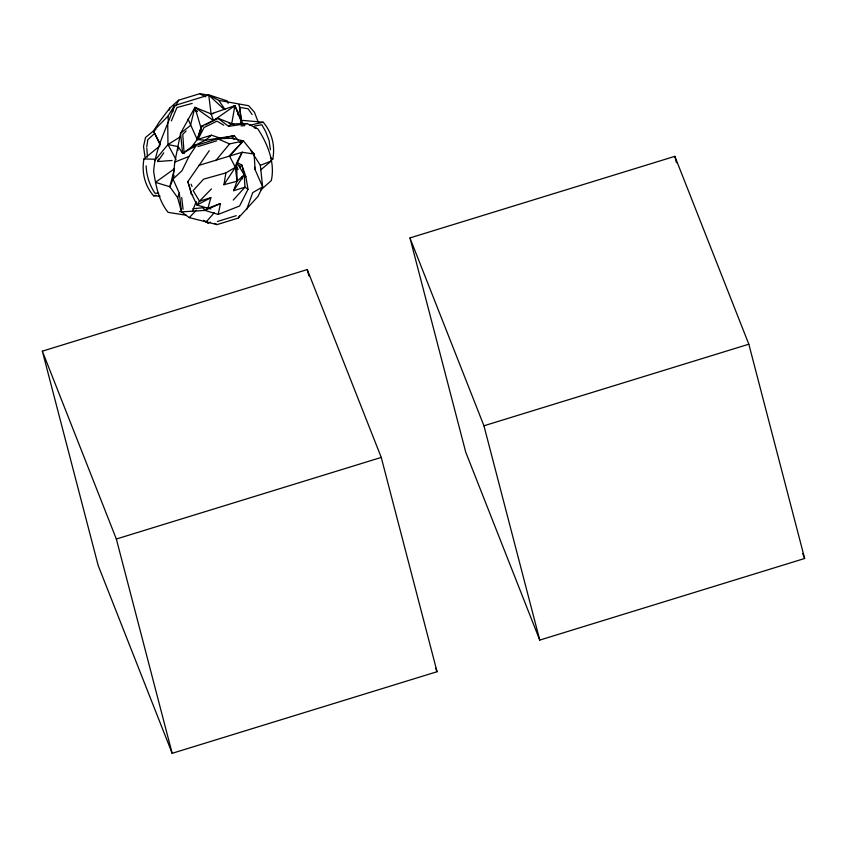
<?xml version="1.0" encoding="UTF-8"?>
<svg xmlns="http://www.w3.org/2000/svg" width="847" height="847" viewBox="0 0 847 847"><rect width="100%" height="100%" fill="white"/><g stroke="black" fill="none" stroke-linecap="round" stroke-linejoin="round"><path stroke-width="1.27" d="M258.229 122.095L254.449 112.259L248.637 105.706L218.78 100.38L208.733 95.044L174.366 105.631C167.261 127.421 155.128 148.204 153.646 171.412C155.869 185.832 158.696 200.686 168.077 212.353L186.372 215.254M213.645 113.466L211.115 113.89L194.937 107.378L180.57 133.297L174.81 162.084L172.989 179.056L169.866 186.785L177.648 197.679L181.533 211.866L189.273 217.626L217.033 224.603L238.251 218.071L257.933 196.483L262.644 186.88L260.336 165.345L253.74 154.937M177.838 150.501L178.272 146.637L167.96 144.562L154.63 160.739M146.743 147.029L147.823 139.649L154.567 133.519M252.417 152.852L251.093 150.766L254.1 154.069L243.46 140.941L232.004 138.241L217.605 138.77L196.377 145.313L188.997 156.409L181.946 170.798L172.989 179.056L179.289 193.095L181.533 211.866L204.91 210.416L218.198 214.429L239.585 206.001L247.991 189.326L245.863 176.652L241.787 165.006L236.715 162.37L244.222 174.853L237.012 181.237L223.957 184.72L225.874 172.904L235.371 167.304L242.189 152.238L254.1 154.069L255.127 169.728L262.644 186.88L252.713 192.65L246.646 209.527M173.497 177.902L174.006 175.424M218.198 214.429L220.474 203.534L207.917 208.267L204.91 210.416L202.094 206.308M172.841 111.815L174.366 105.631L168.087 115.997L153.445 130.957L145.525 137.468L143.524 146.425L144.975 156.981M234.016 124.498L217.912 118.284L213.508 120.581L194.937 107.378L190.459 125.494L180.57 133.297L182.603 153.455L196.377 145.313M236.387 163.598L235.371 167.304L223.957 184.72M210.871 197.7L196.928 205.048L199.5 201.194L210.871 197.7L207.917 208.267L196.928 205.048L191.401 193.423L187.854 181.618L209.22 150.734M172.121 160.475L157.722 161.533L158.505 159.035M260.865 189.95L271.305 180.559C275.296 162.645 267.62 143.789 257.859 128.945L247.197 123.598L228.626 126.341L217.912 118.284L201.533 126.203L197.256 139.564L191.676 146.859L182.603 153.455L178.272 146.637M199.236 135.425L201.353 129.379M177.648 197.679L179.289 193.095M247.991 189.326L244.984 187.187L233.613 190.691L237.012 181.237L236.737 163.63M168.902 110.481L169.813 108.067L178.632 100.19L199.765 93.689L210.691 95.478L227.292 100.962L228.171 103.345M192.47 211.199L196.229 201.533M171.39 120.877L176.959 107.527L192.195 103.408M175.7 106.002L178.632 100.19M198.134 139.109L204.032 127.548L217.001 121.132L223.788 125.24M238.251 218.071L239.479 215.773M237.329 161.248L242.189 152.238L199.151 165.292M201.533 126.203L197.256 139.564L205.546 140.2L234.28 135.742L238.399 140.581M193.063 147.516L194.979 144.403M233.613 190.691L244.222 174.853L244.984 187.187L233.274 200.072M157.722 161.533L163.767 152.862M169.813 108.067L159.331 121.894L153.678 130.904L155.859 129.57M215.741 160.644L229.548 143.916L243.46 140.941L229.389 155.795L235.371 167.304L237.012 181.237M206.086 222.02L214.386 212.618M230.183 155.361L242.009 142.338L239.479 142.529M234.28 135.742L232.004 138.241L234.068 139.183M189.273 217.626L196.324 210.215M211.432 188.87L199.5 201.194L193.148 190.575L203.619 179.151L225.874 172.904M186.149 130.999L182.751 134.334L184.127 153.603M220.114 138.103L211.432 135.202L205.546 140.2L191.676 146.859M260.685 169.961L271.273 161.004L260.336 165.345M160.104 196.208L153.561 195.784A66.892 53.202 -21.5 0 1 143.969 158.94L159.892 145.896M228.626 126.341L231.686 123.927L247.197 123.598M270.733 160.665L272.787 159.056A66.892 53.202 -21.5 0 0 263.195 122.212L241.363 120.295L234.894 105.653L211.115 113.89L213.508 120.581L205.44 124.922M213.508 120.581L234.894 105.653L242.369 124.403M232.734 107.082L234.894 105.653L231.686 123.927L229.092 123.45M176.049 159.66L167.96 144.562L179.733 137.15M187.854 181.618L191.401 193.423M203.142 126.161L200.834 127.399L194.937 107.378M204.91 210.416L220.474 203.534M245.863 176.652L244.921 177.065L241.787 165.006M174.81 162.084L188.997 156.409M203.608 220.326L208.023 223.026L210.48 222.189M211.432 135.202L197.256 139.564L188.034 119.131M197.965 146.595L216.737 140.814M217.467 221.48L236.239 215.689M42.35 351.166L307.249 269.568L381.245 457.422L437.052 671.724L172.163 753.311L98.167 565.468L42.35 351.166L116.346 539.02L172.163 753.311M409.948 237.933L674.837 156.346L748.833 344.2L804.65 558.491L539.751 640.088L465.755 452.234L409.948 237.933L483.944 425.787L539.751 640.088M116.346 539.02L381.245 457.422M483.944 425.787L748.833 344.2M232.745 135.954L219.405 139.003L217.044 138.294M249.526 125.335L263.195 122.212M153.561 195.784L155.996 195.265M254.428 126.065L261.85 124.774L265.63 131.507L269.071 140.306L270.384 149.75M192.915 208.743L204.688 207.557M241.088 125.938L244.878 125.568M143.969 158.94L155.276 159.257M158.717 193.402L154.863 193.116C149.57 184.964 146.436 175.604 146.16 165.864M240.421 122.826L242.941 123.048M179.405 211.549L181.978 211.845M239.532 107.347L248.076 108.765L252.152 114.567M254.291 127.833L256.652 128.395M207.208 207.801L210.85 208.944M197.213 111.105L194.905 110.163L197.065 111.688M217.605 138.77L229.548 143.916M214.725 223.396L217.033 224.603M199.765 93.689L205.472 96.833M270.521 157.733L272.787 159.056M190.999 193.677L192.756 195.223M206.054 221.268L208.023 223.026M224.413 109.644L208.733 95.044L211.115 113.89M218.78 100.38L224.9 109.369M235.826 165.959L237.88 169.093M236.504 167.282L237.869 169.506M160.316 143.99L153.445 130.957L160.062 144.731M191.094 184.212L192.036 186.488M802.712 553.589L804.65 558.491M435.602 668.039L437.052 671.724M241.67 123.556L239.235 104.53L241.363 120.295L242.655 124.604M674.837 156.346L676.499 162.719M307.249 269.568L308.911 275.953M254.598 167.198L255.127 169.728M237.732 111.793L238.049 114.218M241.363 120.295L241.755 123.821M181.724 197.531L183.047 209.336M242.115 176.547L242.348 178.918M237.456 110.777L237.827 114.62M146.827 148.289L147.452 157.087M168.087 115.997L168.331 122.561M167.727 123.143L167.96 144.562M174.471 168.722L169.866 186.785L155.477 182.349L174.471 168.722M240.252 167.791L239.627 165.409L240.23 167.791"/></g></svg>
